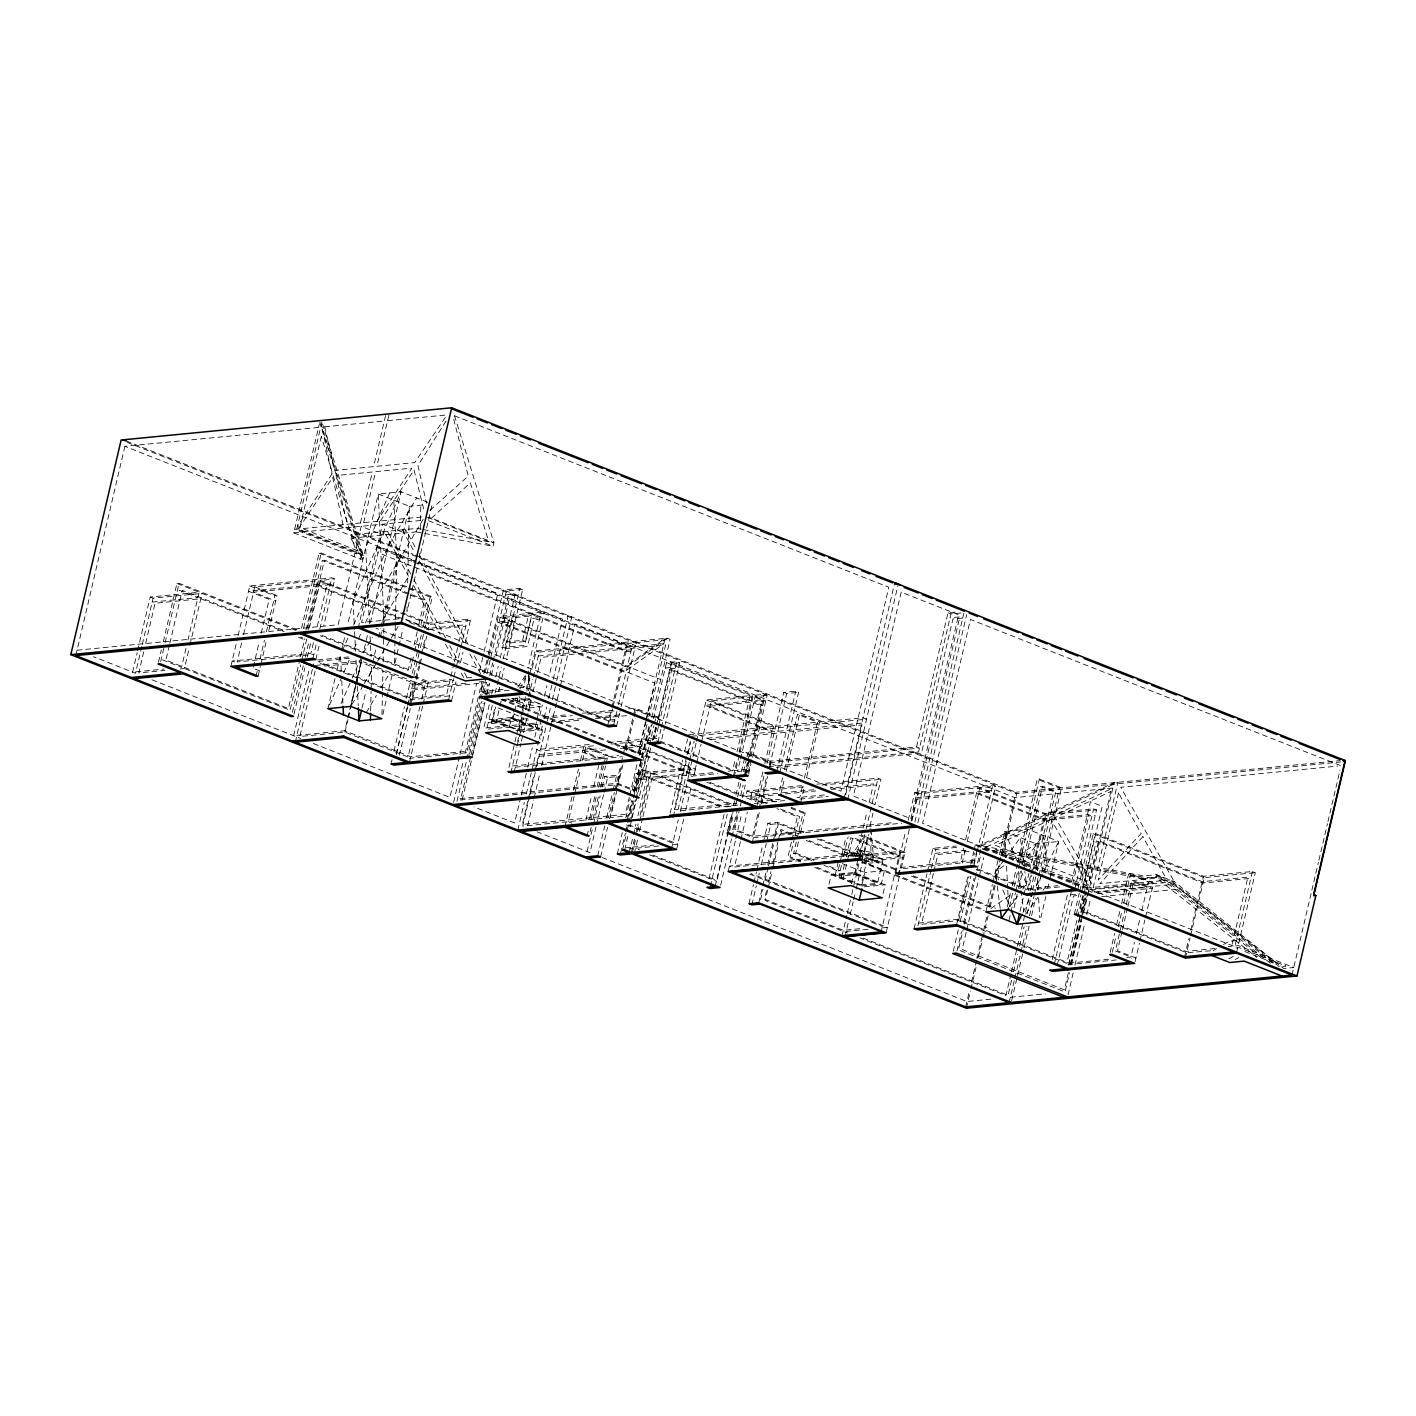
<?xml version="1.0" encoding="UTF-8"?>
<svg xmlns="http://www.w3.org/2000/svg" width="1416" height="1416" viewBox="0 0 1416 1416"><rect width="100%" height="100%" fill="white"/><g stroke="black" fill="none" stroke-linecap="round" stroke-linejoin="round"><path stroke-width="0.75" stroke-dasharray="5 3.75" d="M370.638 711.044L371.081 691.344M371.116 689.15L371.611 667.255L368.089 682.282M381.966 714.301L382.444 692.406M382.497 690.229L382.922 670.529M383.116 661.768L383.471 646.439M383.506 644.245L383.701 635.483M383.754 633.306L383.948 624.545M384.001 622.35L378.267 494.007L401.1 491.777L430.252 503.282M394.976 640.952L394.445 665.024L396.462 656.44M395.029 638.758L395.418 621.235M395.471 619.058L396.781 559.94L393.807 500.149M407.135 606.986L407.029 611.376L418.605 562.01M407.666 582.914L409.366 506.291L378.267 494.007L347.557 624.934M419.72 553.337L419.614 557.709L432.199 504.061M420.251 529.248L420.782 505.176M651.767 717.682L670.122 639.306L667.237 638.173L536.257 650.953L531.797 669.998M75.809 655.59L125.723 442.748M132.608 672.14L137.122 652.829M137.635 650.67L150.22 597.021L199.16 592.242L187.992 639.89M141.812 646.457L135.493 673.273L93.527 656.705M142.308 644.351L153.105 598.154L202.046 593.393L295.944 630.456M143.706 651.82L138.75 672.954L164.858 670.423M145.689 643.377L155.105 603.216L200.789 598.756L284.191 631.678M158.486 662.175L161.318 650.139M163.3 641.696L176.947 583.481L179.071 583.268L297.997 630.226M160.698 661.644L164.663 644.687M165.159 642.581L179.071 583.268M169.371 645.342L165.902 660.139L290.298 709.257L300.705 664.865M169.867 643.236L182.257 590.384L284.227 630.633M186.009 648.351L181.549 667.361L159.335 658.599M180.08 668.936L184.434 668.511L189.39 647.378M189.886 645.254L202.046 593.393M230.896 666.37L237.605 637.766M238.1 635.642L249.765 585.888L331.84 577.887L334.725 579.02L323.786 625.624M241.623 642.917L237.162 661.945L300.794 655.732M243.605 634.457L254.774 586.826L318.405 580.613L404.781 614.721M253.305 667.042L259.252 641.678M261.234 633.235L269.164 599.41L248.508 591.251L327.308 583.569L316.901 627.961M255.995 676.282L257.978 667.803M259.96 659.343L264.438 640.28M266.42 631.802L274.863 595.8L276.987 595.587L268.297 632.669M258.101 676.069L260.367 666.476M260.863 664.37L266.314 641.112M322.582 423.95L363.399 555.479L362.584 558.966L360.461 559.178L293.82 532.859L319.397 423.844M321.928 421.862L296.758 529.177L363.399 555.479L351.611 534.752L416.87 528.398L421.154 529.195M301.502 628.332L319.131 553.214L321.237 553.001L432.305 596.844L424.853 628.615M303.626 628.12L321.237 553.001M305.945 630.085L322.317 560.329L424.481 600.667L418.534 626.031M300.068 658.723L288.174 709.451L184.434 668.511M300.564 656.617L304.759 638.828M307.237 628.261L318.405 580.613M308.069 629.872L324.423 560.116L426.605 600.455L420.658 625.819M301.643 660.9L306.652 639.501L300.528 637.076M309.361 628.049L320.529 580.401L334.725 579.02M292.351 712.337L303.272 665.75M305.254 657.272L309.237 640.333M293.979 714.248L304.9 667.662M307.378 657.059L311.361 640.12M313.432 642.758L310.954 653.325L232.153 661.006L237.782 663.237M293.643 735.718L309.254 669.184M312.954 658.369L316.812 641.784M319.786 629.093L331.84 577.887M295.271 742.214L313.644 663.892M315.839 659.502L319.326 644.687M315.131 671.166L299.803 736.532L344.991 732.125L408.074 757.029L419.95 706.425M362.584 558.966L350.796 538.239L351.611 534.752M360.39 522.964L372.355 471.988L336.052 475.528L347.345 524.239M385.559 415.649L373.612 466.625L334.866 470.413L323.963 423.402M363.664 522.646L375.612 471.67L411.914 468.13L376.78 521.371M388.834 415.331L376.868 466.306L414.746 462.607L445.828 416.658M360.461 559.178L361.275 555.692L319.821 422.056M334.973 678.583L327.928 708.637L350.619 656.847M336.99 669.998L340.513 654.971L341.362 672.069M341.522 650.687L344.531 637.802M358.195 628.031L382.532 524.221L404.746 532.982L405.578 529.495L415.72 548.151M415.985 561.869L379.187 547.355L361.576 622.474L398.976 618.81M296.9 735.4L344.814 730.727L347.292 720.16M347.787 718.036L355.221 686.335M355.717 684.229L361.169 660.971L367.169 663.343M351.274 704.265L356.301 682.795M356.797 680.654L362.337 657.042M367.381 635.589L363.346 652.758L372.355 637.536M370.39 622.704L401.1 491.777L353.097 601.322L354.496 629.589M344.991 732.125L347.964 719.47M348.442 717.363L355.876 685.733M356.372 683.627L361.31 662.546L424.393 687.45L411.844 688.512L408.799 701.203M362.036 708.035L366.071 690.866M372.62 662.971L375.629 650.086M378.656 637.2L380.674 628.615M381.169 626.474L409.366 506.291L424.588 504.804M380.408 636.811L382.391 628.332M382.886 626.226L399.277 556.329M350.796 538.239L416.056 531.885L416.87 528.398M382.869 714.39L386.391 699.362M386.904 697.221L392.427 673.609M396.958 654.298L398.48 647.855M398.976 645.714L403.011 628.545M411.1 657.732L408.127 670.423L320.246 635.731M414.074 645.059L418.039 628.138M411.737 663.874L410.251 670.21L320.335 634.722M412.233 661.75L414.215 653.307M414.711 651.183L418.676 634.28M390.993 763.95L392.055 759.702M393.967 751.241L404.463 706.743M406.392 698.283L409.932 683.45L425.685 681.91L420.446 704.318M412.304 673.308L417.773 649.997M418.269 647.891L421.242 635.182M423.242 626.704L430.181 597.056L432.305 596.844M413.932 675.22L417.401 660.387M417.897 658.263L419.897 649.802M420.393 647.678L424.358 630.74M396.356 754.498L407.295 707.894M407.79 705.77L412.746 684.601L453.97 680.583M409.826 703.593L418.517 666.529M419.012 664.423L420.995 655.962M421.49 653.838L425.455 636.935M330.194 584.702L319.273 585.781L427.437 628.474L428.712 623.111L467.492 619.323L470.377 620.474L464.908 643.767M410.587 704.956L419.791 665.768M420.286 663.644L421.773 657.307M423.756 648.847L426.729 636.173M409.702 622.527L428.216 629.819L429.473 624.456L470.377 620.474M399.383 755.17L410.304 708.673M412.286 700.212L414.764 689.645L486.325 682.671M409.525 762.144L422.676 706.035M423.172 703.929L428.393 681.645L451.793 679.361M454.04 663.06L446.606 694.778L411.082 698.23L319.237 661.98M454.536 660.953L458.501 644.032M458.996 641.926L462.961 625.022L427.437 628.474M448.606 699.823L453.58 678.636M453.952 676.883L456.058 668.051M456.43 666.317L460.536 648.988M460.89 647.289L467.492 619.323M451.492 700.955L455.97 681.893M460.43 662.83L462.926 652.245M416.056 531.885L493.104 546.24L493.936 542.753L453.492 412.463M459.474 756.622L449.916 797.403L312.901 743.312M459.988 754.48L476.59 683.663M479.617 670.777L483.635 653.608M484.148 651.466L497.742 593.516L413.738 560.347M453.598 802.376L463.156 761.596M465.174 753.011L478.767 695.061M479.281 692.92L481.794 682.193M483.812 673.609L487.83 656.44M488.343 654.28L503.441 589.906L519.76 588.313L522.646 589.445L506.167 659.714M486.803 694.035L480.679 691.61L483.157 681.043M485.139 672.582L498.29 616.491L541.107 612.314L527.956 668.405M456.996 801.368L506.326 591.038L522.646 589.445M469.563 754.215L481.989 701.256M483.847 693.238L486.467 682.193M470.572 757.064L460.501 799.987L618.279 784.588L633.819 790.73L641.271 759.029M471.085 754.905L483.157 703.398M485.175 694.813L487.706 684.087M489.688 675.627L492.662 662.954M493.157 660.83L508.326 596.083L518.114 595.127M471.97 757.471L484.874 702.407M486.874 693.928L489.352 683.344M462.182 799.916L472.254 756.976M472.767 754.834L484.838 703.327M486.856 694.743L489.37 684.016M491.387 675.432L493.901 664.688M495.919 656.104L509.512 598.154L562.488 619.075L548.895 677.025M489.263 704.708L483.776 728.143L535.974 723.045M491.759 694.07L493.759 685.556M495.759 677.025L498.255 666.387M500.255 657.874L515.229 593.994L505.441 594.95M492.29 705.416L486.661 729.275L541.054 723.965M495.14 693.079L501.282 667.095M503.14 659.006L519.76 588.313M509.211 643.059L515.194 617.571L531.513 615.978L525.531 641.466L509.211 643.059L506.326 641.926L522.646 640.333L525.531 641.466M527.743 718.602L488.29 722.443L491.175 723.594L495.175 706.549M498.662 691.645L499.671 687.397M501.671 678.884L504.167 668.228M541.089 719.417L538.841 728.992L519.265 730.904L492.609 720.372L495.742 706.956M536.487 721.841L534.982 728.266L518.663 729.86L496.45 721.098L499.476 708.212M499.99 706.071L501.494 699.628L517.813 698.035L519.584 701.15L511.866 699.716L513.052 701.787L501.494 699.628M522.646 640.333L528.628 614.845L531.513 615.978M513.052 701.787L513.672 699.097L509.831 698.389M514.858 701.168L515.495 698.495L530.894 701.362L529.637 706.726L521.938 705.292L522.557 702.619L514.858 701.168L513.672 699.097M509.406 726.78L511.601 717.434L542.7 729.718L540.505 739.063M492.609 720.372L512.185 718.461L514.433 708.885M496.45 721.098L512.769 719.505L514.291 713.062M514.787 710.92L517.813 698.035M519.584 701.15L520.203 698.46L518.433 695.362M519.212 687.857L523.495 687.433L525.973 676.866M529.354 675.892L526.38 688.583L609.677 721.452L614.562 720.974M529.85 673.786L543.992 613.447L503.335 617.411M508.946 767.437L521.849 712.372M522.362 710.248L526.327 693.309M526.823 691.185L529.814 678.476M518.663 729.86L521.69 716.992M522.185 714.85L524.327 705.717L522.557 702.619M519.265 730.904L522.398 717.487L497.795 707.77M517.654 741.294L518.539 737.541M510.84 772.817L516.928 746.958M517.3 745.276L518.911 738.497M519.283 736.798L523.761 717.753M525.743 709.274L528.345 698.3M528.717 696.566L532.805 679.255M533.301 677.149L539.16 652.086L670.122 639.306M529.637 706.726L527.903 699.911L520.203 698.46M514.096 772.499L520.911 743.471M521.407 741.311L522.929 734.851M523.424 732.709L527.973 713.345M528.469 711.204L531 700.442M533.018 691.84L537.053 674.618M537.567 672.476L541.089 657.413L665.609 645.006L648.829 716.549M537 719.682L540.646 704.124L524.486 697.752M520.699 797.208L514.663 822.962L473.918 806.89M521.212 795.066L527.248 769.313M527.743 767.171L532.274 747.843M534.805 737.116L537.815 724.249M539.832 715.646L542.346 704.92M544.364 696.336L546.877 685.61M517.849 830.095L524.309 802.553M526.292 794.075L531.265 772.906M531.761 770.782L538.717 741.081M539.231 738.957L542.222 726.178M544.222 717.664L546.718 707.026M548.718 698.495L552.7 681.468M553.214 679.344L568.188 615.464L566.064 615.659M527.814 801.155L522.362 824.413L625.27 814.359L629.235 797.456M528.31 799.049L534.274 773.667M534.77 771.561L538.735 754.657L600.03 748.675M529.602 796.535L522.663 826.13L608.402 817.758L614.349 792.394M530.097 794.411L536.045 769.047M536.54 766.941L546.771 723.328M547.266 721.204L550.275 708.425M552.258 699.911L556.258 682.866M556.754 680.742L571.745 616.863L569.621 617.075M527.602 825.74L533.655 799.987M534.151 797.827L539.691 774.216M541.709 765.631L550.771 727.01M551.266 724.85L554.789 709.841M555.284 707.681L559.816 688.371M560.329 686.229L574.931 623.978L1014.741 797.615L1112.87 788.039L982.085 848.963M564.842 827.263L573.038 792.305M573.533 790.181L578.489 769.047M580.471 760.587L583.728 746.763L605.942 755.542L608.048 755.33L606.066 763.808M574.17 796.323L568.223 821.687L572.011 823.174M574.666 794.199L580.613 768.835M582.596 760.374L585.835 746.568L608.048 755.33M607.659 725.47L611.393 709.54M611.889 707.434L626.527 644.988L632.563 644.404L635.448 645.537L620.049 711.204M585.852 820.448L591.8 795.084M593.782 786.623L599.729 761.259M609.677 721.452L612.65 708.779M613.146 706.655L627.288 646.333L635.448 645.537M589.622 818.59L595.074 795.332M597.056 786.871L603.021 761.507M587.056 836.024L589.038 827.546M591.038 819.085L596.49 795.774M598.49 787.314L603.446 766.127M603.942 764.003L605.942 755.542M613.694 724.886L617.925 706.832M618.42 704.726L632.563 644.404M590.171 831.581L591.162 827.351M593.145 818.873L598.614 795.58M600.596 787.101L605.57 765.914M587.074 851.565L593.127 825.793M593.623 823.652L600.172 795.757M602.172 787.172L604.703 776.428L616.633 775.278L619.518 776.41L617.535 784.889M616.58 726.036L619.553 713.328M596.012 826.944L589.959 852.697L537.106 831.829M596.508 824.802L603.552 794.748M604.066 792.606L607.588 777.579L619.518 776.41M597.747 855.76L604.703 826.112M606.685 817.634L612.65 792.217M613.146 790.093L616.633 775.278M614.845 790.287L620.792 764.923M621.288 762.799L622.775 756.463M623.27 754.356L626.014 742.639L690.442 768.074L687.202 781.898M616.243 788.606L621.978 764.215M625.447 749.418L632.881 717.717M633.872 713.487L635.129 708.124L658.015 717.151L657.024 721.399M600.632 856.892L607.588 827.245M609.588 818.767L615.535 793.349M622.916 764.711L610.526 817.563L628.828 815.775L632.297 800.978M626.208 750.781L635.89 709.469L655.891 717.363L658.015 717.151M645.501 722.001L638.05 753.737L499.069 698.867M645.997 719.894L665.113 638.368L625.359 666.653L498.29 616.491M646.085 721.204L638.651 752.923L502.025 698.973M646.581 719.098L655.024 683.167L502.078 622.792L510.981 621.925M629.731 795.35L637.182 763.631M639.165 755.188L641.643 744.621L617.553 746.958M639.802 754.994L648.316 718.691M617.323 853.848L622.297 832.661M625.766 817.846L630.244 798.783M632.226 790.305L636.209 773.366L648.139 772.198L637.961 815.616M641.767 756.905L649.696 723.098M627.288 819.422L631.748 800.359M633.731 791.88L646.156 738.922L606.756 742.763M634.28 792.518L642.209 758.693M642.333 757.914L649.785 726.143M620.721 852.875L625.323 833.369M625.677 831.688L627.306 824.909M627.801 822.802L633.253 799.544M633.625 797.81L639.094 774.499L651.024 773.331L731.966 805.297M642.386 763.047L635.943 790.517L617.518 783.243L457.616 798.836M642.882 760.941L646.351 746.144M646.846 744.019L651.325 724.992M622.597 850.06L626.633 832.891M627.129 830.732L634.173 800.695M636.191 792.11L641.483 769.561L650.263 771.986L690.442 768.074M647.661 743.117L652.882 720.85M653.378 718.726L666.529 662.635L676.813 661.626L679.698 662.776L665.29 724.195M631.324 818.696L635.802 799.633M636.297 797.527L648.227 746.692M624.721 849.848L628.208 834.502M630.191 826.059L648.935 747.011M649.431 744.905L653.909 725.842M654.404 723.718L655.891 717.363M639.625 795.526L652.05 742.568M652.546 740.462L656.511 723.505M653.165 739.86L656.157 727.151M656.652 725.045L671.06 663.608M656.405 728.125L653.927 738.692L658.812 738.214M658.387 719.664L671.538 663.573L679.698 662.776M658.405 726.496L655.927 737.063L648.917 737.754L659.113 741.772M658.9 724.39L672.299 667.308L665.272 667.998L748.905 701.009L704.973 705.292L772.286 731.877L703.486 738.586M629.253 852.68L633.005 836.75M633.501 834.644L635.979 824.077M631.377 852.485L635.111 836.537M635.607 834.431L638.103 823.864M640.085 815.404L650.263 771.986M657.944 742.108L660.918 729.399M661.414 727.293L676.813 661.626M632.155 853.83L635.395 840.007M637.377 831.546L639.359 823.103M639.855 820.979L651.024 773.331M634.262 853.618L637.519 839.794M639.501 831.351L642.475 818.66M642.97 816.554L653.148 773.136L695.451 769.012L694.194 774.375L626.881 747.807L645.2 746.02M661.821 739.028L664.794 726.32M670.193 813.156L682.618 760.215M684.601 751.737L687.592 739.028M686.618 756.746L674.228 809.598L736.568 803.509M687.114 754.639L690.583 739.842M673.255 816.678L686.176 761.613M688.158 753.135L690.636 742.55M689.185 762.374L677.786 810.996L741.028 804.819M689.68 760.268L694.141 741.241M696.053 743.347L688.619 775.048L692.69 776.658M696.548 741.241L706.23 699.929L750.161 695.645L737.01 751.737M671.556 848.556L678.282 819.935M680.264 811.492L686.707 784.004M696.106 765.419L693.628 775.986L717.824 773.632M696.601 763.312L701.062 744.285M701.557 742.161L711.239 700.867L753.047 696.796L764.056 700.088L749.418 762.534M676.565 849.494L683.786 818.767M685.769 810.306L691.716 784.942M728.16 771.189L732.55 770.764L735.028 760.197M708.938 878.894L724.337 813.244M733.417 775.933L737.152 759.985M739.134 751.542L752.285 695.433L764.215 694.283L767.1 695.415L751.471 762.091M734.178 777.278L739.4 754.994M739.895 752.887L753.047 696.796M710.336 886.398L727.24 814.377M740.037 761.135L737.559 771.702L749.489 770.534M740.533 759.011L755.17 696.584L767.1 695.415M727.523 831.033L731.488 814.076M733.47 805.615L735.47 797.137M735.966 795.013L738.94 782.305M741.418 771.72L744.905 756.887M715.115 886.575L732.231 813.563M728.337 831.776L716.938 880.398L651.803 854.68M728.833 829.67L733.293 810.642M729.629 830.82L733.612 813.881M735.594 805.403L737.081 799.049M737.577 796.925L741.064 782.11M743.542 771.508L746.533 758.799M747.029 756.693L748.02 752.445L770.233 761.224L916.577 746.94L919.462 748.091L770.994 762.569L745.896 752.657L748.02 752.445M744.32 775.419L747.294 762.728M747.79 760.622L761.932 700.3M745.347 774.764L749.082 758.834M749.577 756.71L764.215 694.283M737.683 808.394L732.727 829.528L753.383 837.688L901.797 823.209M740.656 795.704L743.135 785.137M746.108 772.463L748.586 761.896M720.62 885.389L731.541 838.803M732.054 836.679L737.506 813.386M746.444 775.207L748.922 764.64M739.789 808.182L734.833 829.334L752.604 836.343L894.54 822.501M740.285 806.076L741.789 799.739M742.285 797.615L745.259 784.942M748.232 772.251L751.206 759.578M748.657 774.11L750.976 764.197M728.16 871.477L735.364 840.732M735.86 838.626L741.807 813.262M801.633 785.668L747.046 790.978L745.79 796.358L780.428 792.978M740.409 841.67L734.462 867.035L860.043 854.786M740.904 839.564L747.347 812.076M767.065 803.686L750.816 797.279L752.073 791.916L806.678 786.588M762.87 772.039L755.914 801.615L706.973 782.305M764.852 763.578L773.543 726.496L706.23 699.929M756.781 806.784L763.985 776.057M766.959 763.366L783.791 692.371L795.739 691.203L798.624 692.335L779.738 772.835M752.604 836.343L758.551 810.979M759.047 808.855L766.499 777.154M769.384 764.799L770.233 761.224M769.791 765.525L786.694 693.504L798.624 692.335M752.126 843.051L760.817 805.987M761.312 803.863L767.755 776.393M769.738 767.932L770.994 762.569M776.853 771.685L795.739 691.203M748.976 903.727L753.454 884.664M753.949 882.54L756.445 871.955M756.94 869.831L762.888 844.414M763.383 842.308L767.861 823.245L777.65 822.289L806.093 833.511M751.878 904.859L756.339 885.797M756.834 883.69L759.33 873.088M761.312 864.627L766.286 843.44M766.782 841.316L770.746 824.378L778.411 823.634L802.996 833.334M779.596 790.57L782.57 777.862M784.57 769.401L797.474 714.319L799.597 714.124L819.599 722.018L806.43 778.11M780.729 794.606L784.199 779.774M786.181 771.313L799.597 714.124M758.781 902.771L762.25 887.938M762.746 885.832L765.737 873.123M767.72 864.645L772.676 843.458M773.189 841.352L777.65 822.289M760.534 899.886L763.012 889.283M765.012 880.823L767.985 868.114M768.481 865.99L773.455 844.803M775.437 836.343L778.411 823.634M766.463 890.699L764.481 899.16L843.334 930.294L862.84 928.383M768.445 882.239L770.923 871.672M772.906 863.229L777.862 842.077M778.357 839.971L780.835 829.404L797.013 835.794M767.72 889.938L765.242 900.505L847.529 932.985M768.215 887.814L772.18 870.911M772.676 868.805L778.623 843.44M780.605 834.98L781.597 830.75L793.898 835.599M802.323 786.765L799.845 797.332L795.456 797.774M804.323 778.322L817.475 722.213L797.474 714.319M791.402 842.131L787.933 856.963L800.518 861.937M791.916 840.024L797.367 816.713L776.871 808.625M800.713 802.5L804.447 786.57M794.553 837.688L790.093 856.751L802.394 861.601M795.049 835.564L799.527 816.501L779.225 808.501M811.81 860.521L793.633 853.352L796.606 840.644M797.12 838.52L803.067 813.103L805.226 812.89L800.252 834.077M793.633 853.352L795.792 853.14L799.757 836.201M844.166 798.252L894.505 583.622M845.706 794.624L862.061 724.868L707.221 739.966M847.706 799.668L898.045 585.038M829.033 884.08L831.227 874.734L854.078 872.504L885.177 884.788L882.097 897.868M838.237 862.043L835.086 875.46L854.662 873.548L881.318 884.062L884.469 870.645L861.901 861.742M823.917 865.3L838.06 870.893L839.546 864.539M840.042 862.415L846.007 836.998M841.458 865.442L838.945 876.168L855.246 874.575L877.46 883.354L883.124 859.211L860.91 850.432L858.273 861.707M843.688 855.848L848.166 836.785M841.246 878.009L845.724 858.946M846.219 856.822L850.68 837.759L898.717 856.733L859.689 860.539M843.405 877.796L846.874 862.964M847.37 860.857L852.839 837.546L903.762 857.654L864.751 861.459M856.715 856.804L844.591 852.025L856.167 854.184L855.53 856.857L854.344 854.786L855.6 849.423L864.946 835.068M862.61 830.395L857.158 853.653L729.417 866.114L733.506 867.707M863.105 828.289L867.07 811.368M869.052 802.907L873.53 783.898L830.219 788.11M816.749 867.265L861.14 884.947L866.804 860.786L865.052 857.689L857.335 856.255L866.203 835.918M851.441 883.726L854.078 872.504M854.662 873.548L857.813 860.131M855.246 874.575L857.777 863.849M859.671 856.574L865.619 831.157M866.114 829.033L878.044 778.198L880.929 779.349L874.964 804.766M842.077 935.657L846.803 915.497M847.299 913.373L851.264 896.47M851.759 894.346L860.946 855.175L899.974 851.352L881.106 931.852M854.344 854.786L862.061 856.22L862.68 853.547L860.91 850.432M862.061 859.831L868.008 834.413M870.008 825.953L872.982 813.244M844.963 936.79L848.202 922.967M850.184 914.524L853.158 901.833M853.653 899.726L855.636 891.266M856.131 889.16L862.574 861.671L893.089 873.725M864.486 852.928L868.858 834.36M870.805 828.289L870.946 859.724L882.504 861.884L866.185 863.477L864.415 860.362L865.052 857.689M814.766 867.548L861.742 885.974L864.893 872.557L884.469 870.645M864.415 860.362L872.114 861.813L873.371 856.432L871.336 832.608M916.577 746.94L948.047 612.809L956.207 612.013M961.128 612.951L950.933 613.942L918.577 751.985L768.976 766.587M895.815 873.159L905.744 830.803M908.24 820.218L914.701 792.677L992.775 785.066L995.66 786.199L976.721 866.698M909.267 829.422L899.957 868.928L960.101 863.07L963.57 848.273M911.249 820.979L917.586 793.81L995.66 786.199M912.01 820.784L959.836 616.898L950.048 617.854M886.133 932.772L899.302 876.681M901.284 868.22L905.019 852.29L861.955 835.298M914.895 821.935L963.853 613.358M917.904 822.678L966.739 614.491M914.063 928.79L926.984 873.725M927.48 871.601L932.949 848.308L956.331 846.025M917.94 925.692L930.985 870.274M931.48 868.15L935.834 849.441L957.092 847.37M933.374 873.513L921.48 924.259L958.614 920.63L1066.797 963.34L1077.204 918.949M933.87 871.406L937.835 854.503L970.615 851.299M965.553 839.812L977.73 787.951L1045.911 814.873L1096.497 809.934L1077.611 890.416M965.199 850.184L962.225 862.857L974.792 861.636M967.181 841.724L979.837 787.739L1045.15 813.527L1093.612 808.802L1096.497 809.934M956.597 924.648L968.261 874.893M970.739 864.326L973.73 851.635M974.226 849.529L975.482 844.166M958.614 920.63L969.04 876.239M972.013 863.548L974.491 852.981M953.216 951.304L958.26 929.852M960.26 921.267L970.845 876.185M973.854 863.317L977.376 848.29M973.907 865.548L976.775 853.175M977.27 851.069L992.775 785.066M956.968 950.95L961.482 931.746M963.482 923.197L973.996 878.362M963.96 926.241L958.42 949.853L1065.044 991.943L1069.576 972.615M964.455 924.099L976.544 872.575M977.04 870.433L980.562 855.406M966.172 932.401L962.172 949.481L1064.354 989.819L1068.354 972.739M966.668 930.277L978.686 879.053M979.182 876.929L983.695 857.707M985.925 911.939L992.368 884.416M992.864 882.292L998.829 856.875M999.324 854.751L1004.794 831.457L1027.644 829.227L1058.743 841.511L1049.787 879.637M965.659 1006.882L969.429 990.775M971.447 982.191L976.491 960.738M976.987 958.579L983.023 932.825M983.536 930.684L987.058 915.656M989.076 907.072L995.112 881.318M995.607 879.177L1015.998 792.252L1340.12 760.622M966.42 1008.227L970.456 991.058M970.951 988.899L975.996 967.447M978.509 956.703L982.545 939.534M983.04 937.392L988.067 915.94M990.085 907.337L995.129 885.885M995.625 883.743L1000.156 864.415M1002.174 855.83L1016.777 793.597L1340.828 761.985M1007.272 907.001L1011.767 887.832M1012.263 885.708L1017.254 864.415M1017.75 862.273L1037.238 779.243L1039.344 779.03L1061.558 787.809L1042.176 870.433M1009.396 906.789L1012.387 894.009M1014.228 886.416L1018.192 869.477M1018.37 868.468L1039.344 779.03M1008.953 920.506L1010.458 914.117M1010.953 911.993L1015.449 892.823M1015.945 890.699L1020.44 871.53M1022.44 863.017L1040.424 786.358L1053.752 791.615L1035.627 868.893M1014.068 907.514L1018.069 890.487M1018.564 888.363L1022.069 873.46M1024.051 864.928L1042.53 786.145L1055.858 791.42L1037.238 870.822M1019.998 911.515L1023.467 896.682M1023.963 894.576L1028.936 873.389M1029.432 871.265L1035.892 843.741L1058.743 841.511L1033.91 890.735M978.545 869.3L1027.538 888.646L1030.512 875.955M1031.007 873.849L1045.15 813.527M976.155 869.406L1028.299 889.991L1031.768 875.194M1032.264 873.088L1045.911 814.873M1010.953 974.049L1005.926 995.519L859.866 937.852M1011.449 971.907L1016.989 948.295M1017.502 946.153L1030.087 892.487M1030.582 890.345L1035.114 871.035M1011.573 980.279L1008.033 995.306L862.61 937.905M1013.573 971.695L1017.608 954.526M1019.626 945.941L1024.157 926.63M1027.166 913.745L1032.211 892.292M1032.707 890.151L1036.742 872.964M1009.095 1002.634L1014.387 980.102M1014.9 977.96L1020.423 954.349M1020.936 952.207L1026.972 926.436M1029.485 915.71L1034.016 896.399M1034.53 894.257L1038.547 877.07M1039.061 874.929L1059.451 788.004L1037.238 779.243M1011.643 1000.634L1017.007 977.748M1017.52 975.606L1023.556 949.853M1024.069 947.693L1029.096 926.241M1031.609 915.497L1035.645 898.328M1037.645 889.744L1041.68 872.575M1040.848 917.763L1045.822 896.576M1047.805 888.097L1048.796 883.867M1052.194 959.659L1067.593 893.992M1071.54 882.168L1090.426 801.686L1102.197 806.324L1083.311 886.805M1072.726 884.239L1089.081 814.483L1043.893 818.89L978.58 793.102L991.147 791.88M1054.23 964.562L1071.487 890.894M1074.726 889.283L1093.612 808.802M1057.132 965.694L1073.487 895.939L1080.054 895.301M1074.302 914.258L1079.275 893.071M1079.771 890.965L1093.187 833.776L1095.311 833.564L1203.476 876.274L1252.434 871.495L1255.319 872.645L1236.433 953.127M1076.426 914.046L1080.904 894.983M1081.399 892.876L1095.311 833.564M1077.7 916.825L1082.674 895.691M1083.47 895.85L1080.001 910.647L1186.626 952.738L1211.087 950.755M1083.966 893.744L1096.373 840.892L1202.998 882.982L1250.788 878.327M918.577 923.108L957.853 919.285L1068.921 963.128L1080.32 914.506M1080.815 912.4L1085.275 893.372M1068.761 965.34L1080.673 914.506M1081.169 912.382L1086.143 891.213M1085.098 897.762L1082.125 910.435L1185.865 951.393L1216.326 948.419M1087.081 889.301L1098.497 840.679L1202.219 881.637L1247.903 877.177L1231.548 946.932M1070.354 964.207L1080.868 919.391M1081.364 917.267L1085.877 898.045M1070.885 965.128L1082.302 916.418M1082.797 914.293L1087.771 893.124M1071.576 964.03L1081.647 921.108M1083.665 912.523L1087.187 897.496M1087.7 895.355L1114.127 782.676L977.89 846.149L981.642 845.777L1143.455 875.92L1156.518 874.645L1174.289 881.672L1283.728 968.509L1293.728 967.517L1238.203 945.605L1228.185 946.578M1068.036 994.828L1074.461 967.376M1074.956 965.252L1084.868 923.02M1086.851 914.577L1090.32 899.78M1110.162 952.437L1114.64 933.374M1116.622 924.896L1121.1 905.833M1121.596 903.727L1128.552 874.061L1130.676 873.867L1153.544 882.894L1145.349 917.851M1112.286 952.225L1116.268 935.286M1118.251 926.807L1121.72 911.993M1123.72 903.514L1130.676 873.867M1121.95 931.71L1117.49 950.738L1135.933 958.013L1131.543 958.437M1122.446 929.604L1127.402 908.452M1127.897 906.346L1133.844 880.982L1152.288 888.257L1095.382 893.815M983.164 848.857L1142.836 878.61L1143.455 875.92M1126.64 957.499L1130.924 957.074L1134.393 942.277M1136.375 933.834L1139.845 919.037M1141.827 910.577L1148.535 881.956L1128.552 874.061M1135.083 961.588L1139.402 943.215M1139.898 941.109L1144.854 919.957M1272.736 962.968L1173.652 884.345L1174.289 881.672L1120.693 787.278L1337.784 766.091M1184.608 956.756L1188.838 938.702M1190.821 930.259L1203.476 876.274M1185.369 958.101L1190.095 937.941M1190.591 935.834L1204.255 877.619L1255.319 872.645M1252.434 871.495L1234.805 946.614L922.612 823.369L970.438 619.465L1341.058 765.79M1291.976 975.04L1311.358 892.399M1311.853 890.257L1318.402 862.362M1318.898 860.22L1320.42 853.777M1320.916 851.635L1327.465 823.723M1327.96 821.581L1340.049 770.074M396.161 754.073L408.304 703.31M389.683 492.892L365.682 547.656L369.452 623.766M342.247 650.988L348.371 637.058M353.611 625.111L388.515 545.443L416.658 497.919M354.106 648.882L357.611 640.917M358.478 638.935L361.965 630.952M365.452 622.987L375.93 599.092L423.207 519.265M341.061 703.61L351.345 680.14M352.212 678.175L361.629 656.67M520.061 688.689L527.389 672.989M1022.972 912.4L1032.901 892.717M382.479 620.438L408.357 576.719M351.894 704.513L363.151 685.503M364.266 683.592L385.648 647.484M386.78 645.59L398.038 626.58M366.319 712.549L376.444 695.433M380.939 687.84L389.949 672.635M445.987 421.065L417.95 465.475L426.499 503.335M517.796 687.167L527.141 672.83M380.373 521.017L414.056 470.006L424.499 512.38M1004.333 859.459L995.36 871.707L996.988 884.062M1005.608 857.707L1020.352 837.599L1024.547 869.548M1021.945 864.362L1043.185 835.369L1048.46 875.424M1017.485 896.222L1009.803 906.718L1002.015 887.867M1022.618 889.23L1026.458 883.973L1024.83 871.601M1025.556 914.152L1038.052 897.089M1043.043 890.275L1048.052 883.46M431.526 518.114L470.342 482.821L488.502 540.611M429.986 510.326L468.271 476.077L452.925 416.092M667.237 638.173L627.5 666.44L625.359 666.653M1003.802 865.866L995.36 871.707L998.687 879.779M1012.245 860.043L1035.892 843.741L1037.22 869.813M990.988 908.452L1012.936 893.301M1019.697 888.646L1026.458 883.973L1020.617 869.831M1213.123 950.596L1216.574 948.561M1223.513 944.49L1229.442 941.215L1236.203 940.56M1228.893 958.791L1234.31 955.818M1235.141 959.552L1238.752 957.57M318.565 427.437L124.891 446.323L411.702 559.55M324.76 426.818L384.302 421.012M387.577 420.694L447.031 414.906M294.652 529.372L423.384 516.822M293.82 532.859L420.269 520.539M379.187 547.355L377.063 547.55L411.56 561.178M361.275 555.692L363.399 555.479M152.22 602.065L197.904 597.605L175.69 588.844M77.066 650.21L338.123 624.757L361.204 526.292L383.417 535.071L384.249 531.566L408.498 576.17M428.216 629.819L465.846 626.155M135.865 671.821L164.15 669.06M302.9 655.537L313.839 654.457M317.662 659.98L351.77 656.652M318.37 661.325L352.071 658.033M315.449 665.432L361.169 660.971M324.724 666.104L361.31 662.546M538.275 655.997L663.856 643.749L624.102 672.016L497.034 621.854L508.096 620.774L501.813 647.608L524.646 645.377L530.947 618.544L539.85 617.677L429.933 574.294M631.306 649.767L625.27 650.351L377.93 552.718M962.721 618.031L952.933 618.987L921.48 753.135L776.34 767.295M630.934 651.218L626.031 651.696L542.735 618.827L533.832 619.695L527.531 646.51L504.698 648.74L512.309 616.438L515.194 617.571M466.678 677.91L473.068 677.29M466.112 683.22L427.136 687.008L369.169 664.122M479.104 681.946L483.422 681.521L467.068 751.276L410.782 756.764L344.814 730.727M675.184 668.458L670.281 668.936L751.029 700.814L762.959 699.646M480.679 691.61L504.22 689.309M449.491 695.911L411.844 699.575L317.237 662.228M509.264 690.247L485.723 692.548L489.794 694.159M511.601 717.434L488.75 719.664L508.185 727.328M543.089 717.098L567.197 714.761M582.525 713.257L613.216 710.266M628.562 708.761L635.129 708.124M491.175 723.594L528.451 719.947M543.797 718.461L572.312 715.682M587.658 714.177L613.978 711.611M551.213 721.558L581.657 718.585M596.897 717.098L622.987 714.549M765.844 700.778L753.914 701.947L762.799 705.451M556.293 722.479L582.401 719.93M595.463 718.655L628.102 715.469M614.951 719.523L608.915 720.107L375.877 628.12M542.7 729.718L519.849 731.93L515.955 730.408M409.242 758.339L469.953 752.427M589.251 744.48L536.717 749.595L540.275 751.011L596.419 745.524M688.583 734.798L863.034 717.77L866.592 719.169L692.141 736.196M611.216 744.09L649.714 740.338M861.778 723.134L774.41 731.665L709.982 706.23L751.79 702.159L760.675 705.664M539.018 756.374L582.472 752.126L600.225 759.153M605.729 749.861L584.578 751.931L603.517 759.401M620.527 748.427L624.757 748.002L689.185 773.437L649.006 777.366L642.333 774.729M512.468 765.985L618.562 755.648M515.353 767.136L622.332 756.693M638.209 778.411L646.882 777.561L640.209 774.941M641.094 779.543L649.767 778.712L722.62 807.456M712.779 772.693L651.891 778.499L725.151 807.421M746.604 769.401L734.674 770.57L657.962 740.285M816.908 784.163L878.044 778.198M821.97 785.101L880.929 779.349M782.588 792.765L815.067 789.597M750.816 797.279L776.8 794.748M785.473 793.898L815.775 790.942M830.944 789.473L876.415 785.03M758.038 801.421L780.039 799.279M801.969 797.137L825.864 794.801M754.109 803.545L784.641 800.571M799.916 799.084L828.254 796.323M725.842 806.89L731.948 806.288M916.701 797.721L991.519 790.429M916.329 799.19L976.456 793.314L1044.654 820.236L1095.241 815.297M626.191 847.741L630.527 847.317M632.633 847.104L653.785 845.051M629.076 848.874L633.412 848.467M658.794 845.989L635.536 848.255L639.607 849.865M673.591 844.538L677.822 844.131L628.881 824.802M905.019 852.29L863.831 856.308L896.77 869.3M934.949 853.352L967.677 850.166M838.06 870.893L840.219 870.681L828.095 865.902M900.346 867.477L975.164 860.185M861.14 884.947L877.46 883.354M861.742 885.974L881.318 884.062M864.397 886.805L885.177 884.788M1027.538 888.646L1057.663 885.708M1142.836 878.61L1155.881 877.336L1173.652 884.345L1280.223 965.836M1028.299 889.991L1061.274 886.77M1086.532 888.009L1169.846 879.92L1279.285 966.739M1086.603 889.425L1153.544 882.894M1174.289 881.672L1092.71 889.62L981.642 845.777L1117.879 782.305L1092.072 892.31L1085.913 889.868M1094.214 892.098L1173.652 884.345M1070.602 894.806L1078.974 893.992M1095.966 892.328L1147.279 887.319L1131.738 881.195L1115.365 950.933L1130.924 957.074M1101.63 896.611L1179.528 889.018M867.884 929.321L846.219 931.427L850.308 933.038M883.071 927.834L887.407 927.409L750.781 873.477M1068.921 963.128L1111.684 958.951M1068.071 964.632L1116.233 959.942M1236.009 947.994L1239.389 947.676L1286.029 966.084L1282.648 966.42M990.811 999.183L966.916 1001.501L602.26 857.547M1010.369 997.271L1045.327 993.855M423.313 529.584L493.936 542.753L428.712 516.999M529.088 701.982L540.646 704.124M528.469 704.655L540.027 706.814L523.708 708.407L521.938 705.292M862.68 853.547L870.398 854.981M871.566 857.052L883.124 859.211M853.6 856.503L843.971 854.715L860.291 853.122L862.061 856.22M454.536 415.808L888.805 587.251L840.98 791.137L780.995 767.472M948.047 612.809L950.933 613.942M427.544 517.406L489.794 541.974M428.499 520.716L493.104 546.24M783.791 692.371L786.694 693.504M126.148 440.96L413.224 554.275M415.26 555.09L1015.998 792.252M127.298 442.447L418.446 557.391M420.499 558.205L1016.777 793.597M418.021 562.683L626.527 644.988M671.538 663.573L752.285 695.433M755.17 696.584L764.056 700.088M413.596 561.975L627.288 646.333M666.529 662.635L750.161 695.645M1093.187 833.776L1204.255 877.619M362.85 554.506L298.298 529.018L332.795 477.44L343.044 524.663M502.999 617.288L660.723 679.556M711.239 700.867L775.667 726.302M319.131 553.214L430.181 597.056M914.701 792.677L917.586 793.81M1006.121 857.547L1004.794 831.457L1035.892 843.741M536.257 650.953L539.16 652.086M320.529 580.401L428.712 623.111M406.852 615.535L429.473 624.456M405.419 619.199L778.11 766.322M976.243 845.511L1084.426 888.221M1244.788 951.517L1273.657 962.915M399.418 618.456L317.149 585.976L253.517 592.189L275.731 600.95M983.058 849.264L989.235 851.706M1022.14 864.698L1028.317 867.141M932.949 848.308L935.834 849.441M482.484 671.255L523.495 687.433M661.148 742.586L732.55 770.764M254.774 586.826L276.987 595.587M249.765 585.888L274.863 595.8M628.138 742.444L695.451 769.012M752.073 791.916L776.605 801.598M790.925 807.244L805.226 812.89M747.046 790.978L775.065 802.04M791.066 808.359L803.067 813.103M859.601 835.422L899.974 851.352M508.185 699.345L524.327 705.717M709.735 782.34L764.569 803.775M414.41 676.122L428.393 681.645M176.947 583.481L199.16 592.242M413.49 677.096L425.685 681.91M653.148 773.136L734.904 805.403M820.324 839.122L860.946 855.175M913.232 875.814L995.537 908.293M512.185 718.461L538.841 728.992M641.483 769.561L648.139 772.198M817.333 838.998L897.213 870.521M911.55 876.185L991.43 907.727M512.769 719.505L534.982 728.266M858.733 857.6L866.804 860.786M298.422 637.288L304.529 639.696M767.861 823.245L770.746 824.378M809.138 840.573L849.582 856.538M895.124 874.522L984.633 909.851M409.861 683.45L412.746 684.601M636.209 773.366L639.094 774.499M806.182 840.449L847.14 856.627M861.477 862.291L984.368 910.807M842.325 863.654L864.893 872.557M150.22 597.021L153.105 598.154M604.703 776.428L607.588 777.579M984.049 926.436L986.934 927.568M795.792 853.14L813.97 860.308M831.227 874.734L852.609 883.177M255.322 669.113L259.376 670.706M626.527 824.909L672.812 843.193M749.807 874.15L882.363 926.489M649.59 854.857L716.372 881.212M151.919 679.769L300.617 738.479M1270.4 963.234L1160.961 876.398L1146.517 877.814L1081.558 865.707L1093.825 887.319M1260.824 957.411L1156.518 874.645L1155.881 877.336L1256.771 957.393M870.946 859.724L872.114 861.813M856.167 854.184L857.335 856.255M529.318 698.601L530.894 701.362M419.791 555.621L469.015 646.121M474.289 655.82L482.732 671.343M402.303 529.814L413.914 551.143M419.189 560.842L464.554 644.227M469.829 653.927L482.484 677.184M387.506 531.265L412.817 577.799M413.879 579.728L445.527 637.908M449.739 645.678L459.244 663.13M464.519 672.812L468.731 680.583M413.773 585.87L440.146 634.35M445.421 644.05L454.925 661.502M461.244 673.131L465.475 680.901M1004.794 831.457L1017.29 861.76M1018.476 871.583L1020.706 888.452M1020.971 890.558L1023.75 911.638M997.253 886.133L1000.192 908.417M528.681 675.361L530.522 697.026M1037.662 878.522L1038.211 889.39M1038.654 898.08L1039.645 917.639M1006.564 866.238L1007.661 887.974M1007.767 890.151L1008.758 909.709M370.089 636.811L371.063 656.387M354.602 631.766L354.92 638.28M355.027 640.457L355.575 651.325M356 660.033L357.186 683.946M357.292 686.123L358.266 705.699M341.769 680.6L342.938 704.088M528.31 671.025L528.487 690.672M321.326 436.34L299.095 531.124L356.832 553.939L321.326 436.34M901.231 592.154L853.405 796.058L910.842 818.714L958.65 614.827L901.231 592.154M1110.87 791.491L1090.373 878.84L1055.274 817.457L1110.87 791.491M1118.569 792.925L1098.126 880.097L1141.137 833.528L1118.569 792.925M332.017 473.882L297.395 526.486L361.346 552.329L321.308 424.534L332.017 473.882M1142.871 836.661L1099.843 883.69L1165.439 877.283L1142.871 836.661M1051.026 819.457L995.519 845.387L1086.585 881.354L1051.026 819.457M1076.107 864.68L995.59 849.671L1088.391 886.31L1076.107 864.68M871.017 852.29L855.6 849.423L857.972 853.565L873.371 856.432L871.017 852.29"/><path stroke-width="1.5" d="M370.443 719.806L370.585 713.239M70.8 654.652L121.139 440.022L451.686 407.773L1345.094 760.481L1313.641 894.611L1315.853 895.496L1296.985 975.978L966.42 1008.227L70.8 654.652L401.348 622.403L1296.985 975.978M361.54 710.177L359.027 720.921L327.928 708.637L350.761 706.407L381.86 718.691L359.027 720.921L358.372 707.858M401.348 622.403L451.686 407.773M859.264 900.098L882.097 897.868L850.998 885.602L828.165 887.832L859.264 900.098L861.884 888.876M898.7 874.309L976.792 866.68L973.907 865.548L895.815 873.159L898.7 874.309L899.549 870.734M1011.396 910.612L1017.024 924.223L1039.857 921.993L1008.758 909.709L985.925 911.939L1017.024 924.223L1019.502 913.639M1017.024 924.223L1021.98 914.382M1008.599 908.346L1001.466 918.081L1000.457 910.346M896.611 583.427L894.505 583.622L900.169 584.826M131.334 677.503L180.292 672.724L158.079 663.962L160.203 663.75L293.466 716.372L291.36 716.585L183.177 673.874L134.237 678.653M486.803 678.813L465.475 680.901L336.849 630.12M409.826 703.593L448.606 699.823L451.492 700.955L410.587 704.956L299.519 661.095M409.932 704.69L412.038 704.478L301.643 660.9M292.386 741.081L343.557 736.09L409.525 762.144M344.212 736.355L341.504 736.621L406.817 762.392M295.271 742.214L343.734 737.488M650.546 744.267L652.174 744.108M652.67 744.055L660.83 743.258L657.944 742.108L647.661 743.117L731.293 776.127M732.922 775.968L687.362 780.411L754.657 806.996M776.853 771.685L764.923 772.853L767.808 773.986L779.738 772.835M453.102 804.536L616.243 788.606L639.129 797.65L637.005 797.845L617.022 789.951L455.987 805.669M780.729 794.606L778.605 794.818L798.589 802.713M517.849 830.095L627.288 819.422L630.828 820.82M756.286 806.837L669.697 815.28L673.255 816.678M756.781 806.784L800.217 802.553M800.713 802.5L844.166 798.252M520.061 830.962L758.516 807.704L688.99 780.269M802.447 803.421L759.011 807.669L692.371 781.349L734.178 777.278L745.188 780.57L736.302 777.065L748.232 775.897L745.347 774.764L733.417 775.933L649.289 742.957M846.379 799.137L802.943 803.368L780.234 794.659M521.407 831.493L564.842 827.263L587.056 836.024L589.18 835.812L566.966 827.05L607.145 823.121L671.556 848.556L631.377 852.485L624.721 849.848L622.597 850.06L629.253 852.68L617.323 853.848L620.226 854.981L632.155 853.83L715.115 886.575L706.956 887.372L709.841 888.522L720.125 887.513L634.262 853.618L676.565 849.494L609.269 822.926L847.706 799.668M1345.094 760.481L1342.987 760.675L1345.2 761.56L1313.729 895.691L1315.853 895.496M585.817 856.928L597.747 855.76L600.632 856.892L588.702 858.061M914.01 825.847L751.347 841.706L729.134 832.944L727.01 833.139L752.126 843.051L916.913 826.979M729.346 871.69L859.831 858.963M733.205 872.398L862.061 859.831L859.158 858.698L728.16 871.477L884.504 932.932M759.542 904.116L751.878 904.859L748.976 903.727L758.781 902.771L844.29 936.525M1024.157 894.222L1074.726 889.283M1077.611 890.416L1027.043 895.355L958.844 868.433M842.077 935.657L881.106 931.852M842.662 936.684L883.319 932.719M959.482 925.781L916.948 929.94L914.063 928.79L956.597 924.648L1069.877 969.376L1067.77 969.571L957.358 925.993M1233.548 951.977L1184.608 956.756L1076.426 914.046L1074.302 914.258L1185.369 958.101L1236.433 953.127M1065.54 968.703L1049.716 970.243L1052.601 971.376L1134.676 963.376L1111.79 954.349L1109.666 954.561L1129.667 962.438L1067.664 968.491M122.767 439.863L126.148 440.96M452.465 409.118L473.015 417.242M477.139 418.87L487.405 422.924M491.529 424.552L501.813 428.606M505.919 430.234L516.203 434.287M520.309 435.916L530.593 439.969M538.806 443.208L588.153 462.696M592.26 464.324L602.543 468.377M606.668 470.006L616.933 474.059M621.058 475.688L641.607 483.794M645.731 485.423L655.997 489.476M660.121 491.104L670.388 495.158M674.512 496.786L684.795 500.839M688.902 502.468L699.185 506.521M707.398 509.778L756.746 529.248M760.852 530.876L771.136 534.929M775.242 536.558L783.473 539.797M789.65 542.24L810.2 550.346M814.306 551.975L824.59 556.028M828.714 557.656L838.98 561.71M843.104 563.338L853.37 567.391M861.601 570.648L869.831 573.887M875.991 576.33L892.434 582.826M904.081 587.41L918.152 592.968M922.17 594.561L932.206 598.525M936.224 600.101L964.367 611.216M969.287 613.163L977.5 616.403M983.642 618.827L1018.493 632.58M1022.582 634.191L1032.83 638.244M1036.937 639.855L1047.185 643.908M1051.274 645.519L1061.522 649.572M1065.629 651.183L1077.93 656.033M1084.072 658.475L1133.26 677.892M1137.367 679.503L1147.597 683.556M1151.704 685.167L1161.952 689.22M1166.058 690.831L1176.307 694.884M1184.502 698.123L1192.697 701.345M1198.839 703.77L1233.69 717.54M1237.779 719.151L1248.027 723.204M1252.133 724.815L1262.382 728.868M1266.47 730.479L1276.719 734.532M1280.825 736.143L1291.073 740.196M1299.268 743.418L1340.262 759.613M1281.958 976.031L1244.204 961.11L1229.743 962.526L1211.972 955.517M360.301 627.837L607.659 725.47L613.694 724.886L616.58 726.036L608.42 726.833L525.124 693.946L484.467 697.911L641.837 760.038L510.84 772.817L507.955 771.667L636.793 759.1L479.422 696.973L522.239 692.796L358.195 628.031M960.968 868.22L1026.264 894.009M302.369 633.483L413.437 677.326L411.313 677.538L300.245 633.695M300.015 661.06L410.41 704.637M1067.54 996.935L956.473 953.092L952.72 953.464L1063.788 997.307M730.975 871.53L886.133 932.772L844.963 936.79L1011.219 1002.422M757.135 902.93L1009.095 1002.634M343.044 706.23L343.469 714.779M402.126 623.748L75.809 655.59L965.659 1006.882L1291.976 975.04L402.126 623.748M312.954 658.369L230.896 666.37L255.995 676.282L258.101 676.069L235.906 667.308L315.839 659.502L312.954 658.369M508.521 730.532L485.688 732.745L516.787 745.028L539.62 742.798L508.521 730.532M469.068 756.321L390.993 763.95L393.878 765.082L471.97 757.471L469.068 756.321"/></g></svg>
